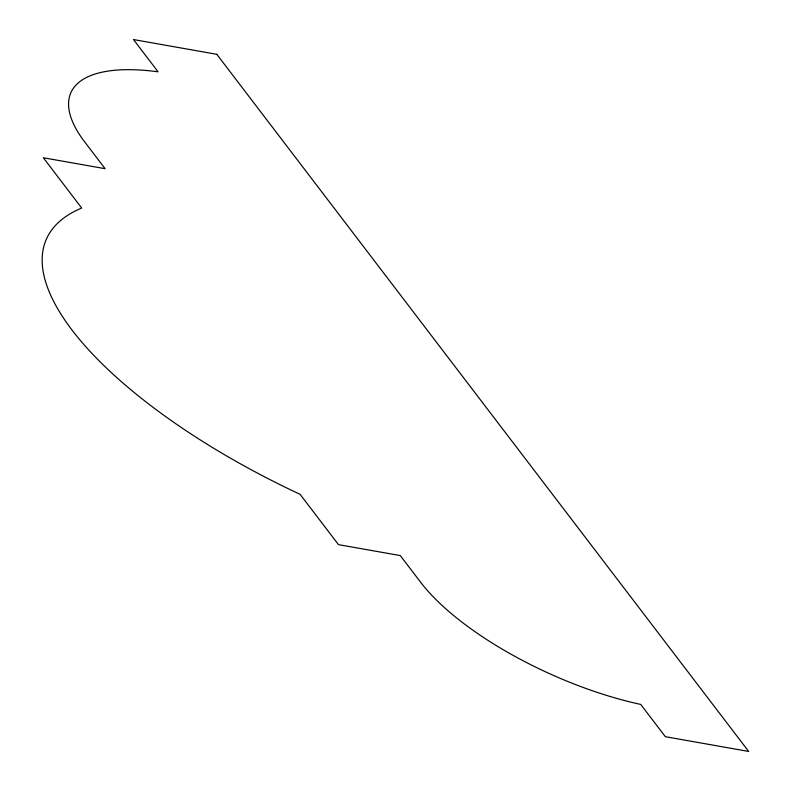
<?xml version="1.0" encoding="UTF-8"?>
<svg xmlns="http://www.w3.org/2000/svg" width="791" height="791" viewBox="0 0 791 791"><rect width="100%" height="100%" fill="white"/><g stroke="black" fill="none" stroke-linecap="round" stroke-linejoin="round"><path stroke-width="1.19" d="M216.803 54.312L133.481 39.55L158.091 71.813A189.474 70.053 24.2 0 0 83.53 140.393L105.114 168.691L43.317 157.745L81.7 208.053A349.335 129.17 24.2 0 0 300.105 494.326L338.489 544.643L400.286 555.579L421.87 583.877A189.474 70.053 24.2 0 0 640.73 704.425L665.35 736.688L748.672 751.45L216.803 54.312"/></g></svg>
